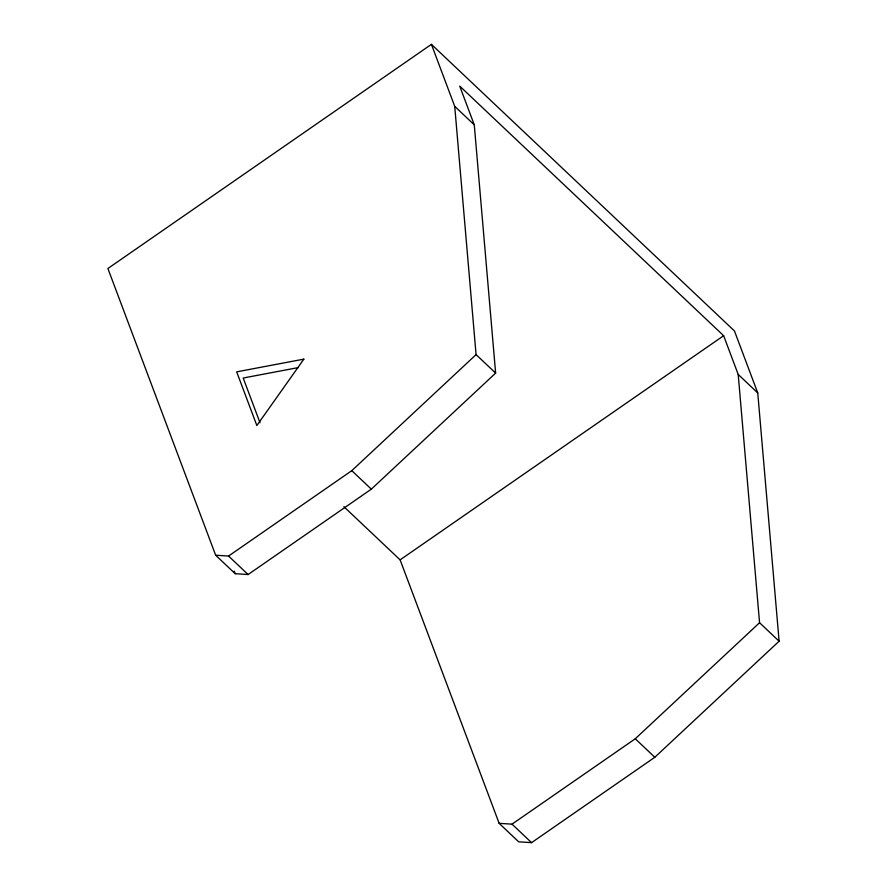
<?xml version="1.0" encoding="UTF-8"?>
<svg xmlns="http://www.w3.org/2000/svg" width="887" height="887" viewBox="0 0 887 887"><rect width="100%" height="100%" fill="white"/><g stroke="black" fill="none" stroke-linecap="round" stroke-linejoin="round"><path stroke-width="1.33" d="M215.652 555.218L228.547 556.049L351.784 470.664L476.075 354.612L454.721 106.34L431.415 44.35L107.892 268.506L215.652 555.218L235.21 573.701L248.094 574.543L371.331 489.147L495.633 373.105L474.268 124.834L459.71 86.083L723.637 335.707L738.206 374.447L759.56 622.729L779.108 641.212L654.817 757.265L531.579 842.65L518.684 841.818L499.137 823.324L400.115 559.863L343.912 506.71M499.137 823.324L512.021 824.156L635.269 738.771L759.56 622.729M400.115 559.863L723.637 335.707M298.287 367.595L243.193 378.017L260.013 422.755M431.415 44.35L734.447 330.951L757.753 392.941L779.108 641.212M454.721 106.34L474.268 124.834M738.206 374.447L757.753 392.941M476.075 354.612L495.633 373.105M351.784 470.664L371.331 489.147M635.269 738.771L654.817 757.265M228.547 556.049L248.094 574.543M512.021 824.156L531.579 842.65M234.235 571.117L235.21 573.701M303.864 359.135L256.853 425.538L236.674 371.853L303.864 359.135"/></g></svg>
